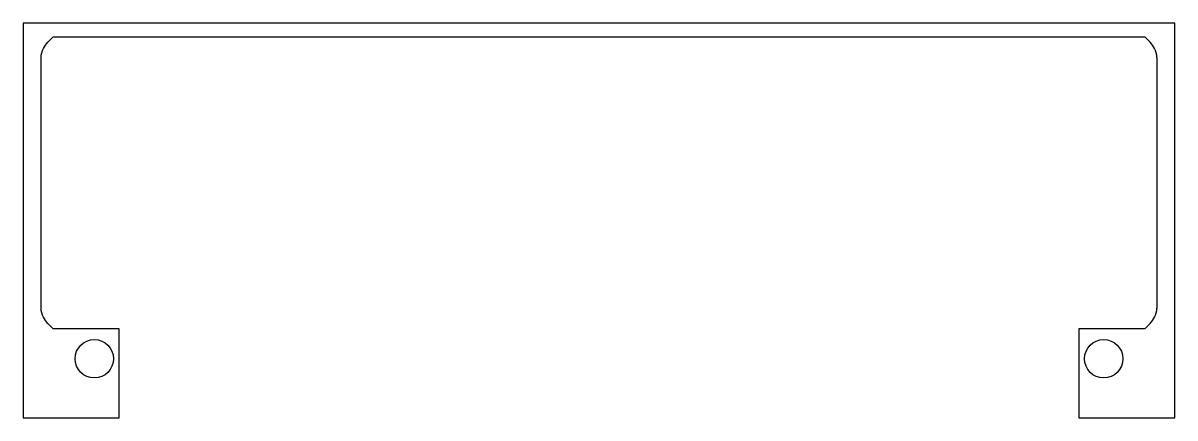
# Model space of a CAD drawing. Header units: millimetres. Extents: x -48 to 48, y -19.9 to 13.
import ezdxf

# ---------------------------------------------------------------- set-up
doc = ezdxf.new("R2010")
doc.units = ezdxf.units.MM
doc.layers.get('0').update_dxf_attribs({"linetype": 'CONTINUOUS'})

msp = doc.modelspace()

# ---------------------------------------------------------------- linework, layer by layer
for p, q in [((48, 12.991), (-48, 12.991)), ((-48, 12.991), (-48, -19.935)), ((48, -19.935), (48, 12.991)), ((-45.5, 11.838), (45.5, 11.838)), ((-46.5, -10.768), (-46.5, 10.106)), ((46.5, 10.106), (46.5, -10.768)), ((-40, -12.5), (-45.5, -12.5)), ((-40, -19.935), (-40, -12.5)), ((45.5, -12.5), (40, -12.5)), ((40, -12.5), (40, -19.935)), ((-48, -19.935), (-40, -19.935)), ((40, -19.935), (48, -19.935))]:
    msp.add_line(p, q)
for centre in [(-42.061, -15), (42.061, -15)]:
    msp.add_circle(centre, 1.6)
for points, knots in [([(-46.5, 10.106), (-46.5, 10.361), (-46.41, 10.653), (-46.104, 11.223), (-45.777, 11.561), (-45.5, 11.838)], [0.5055322, 0.5055322, 0.5055322, 0.5055322, 0.5819955, 0.5819955, 0.6995583, 0.6995583, 0.6995583, 0.6995583]), ([(46.5, 10.106), (46.5, 10.361), (46.41, 10.653), (46.104, 11.223), (45.777, 11.561), (45.5, 11.838)], [0.5055322, 0.5055322, 0.5055322, 0.5055322, 0.5819955, 0.5819955, 0.6995583, 0.6995583, 0.6995583, 0.6995583]), ([(-45.5, -12.5), (-45.777, -12.223), (-46.104, -11.885), (-46.41, -11.315), (-46.5, -11.023), (-46.5, -10.768)], [0, 0, 0, 0, 0.1175628, 0.1175628, 0.194026, 0.194026, 0.194026, 0.194026]), ([(45.5, -12.5), (45.777, -12.223), (46.104, -11.885), (46.41, -11.315), (46.5, -11.023), (46.5, -10.768)], [0, 0, 0, 0, 0.1175628, 0.1175628, 0.194026, 0.194026, 0.194026, 0.194026])]:
    msp.add_open_spline(points, degree=3, knots=knots)

doc.saveas('drawing.dxf')
